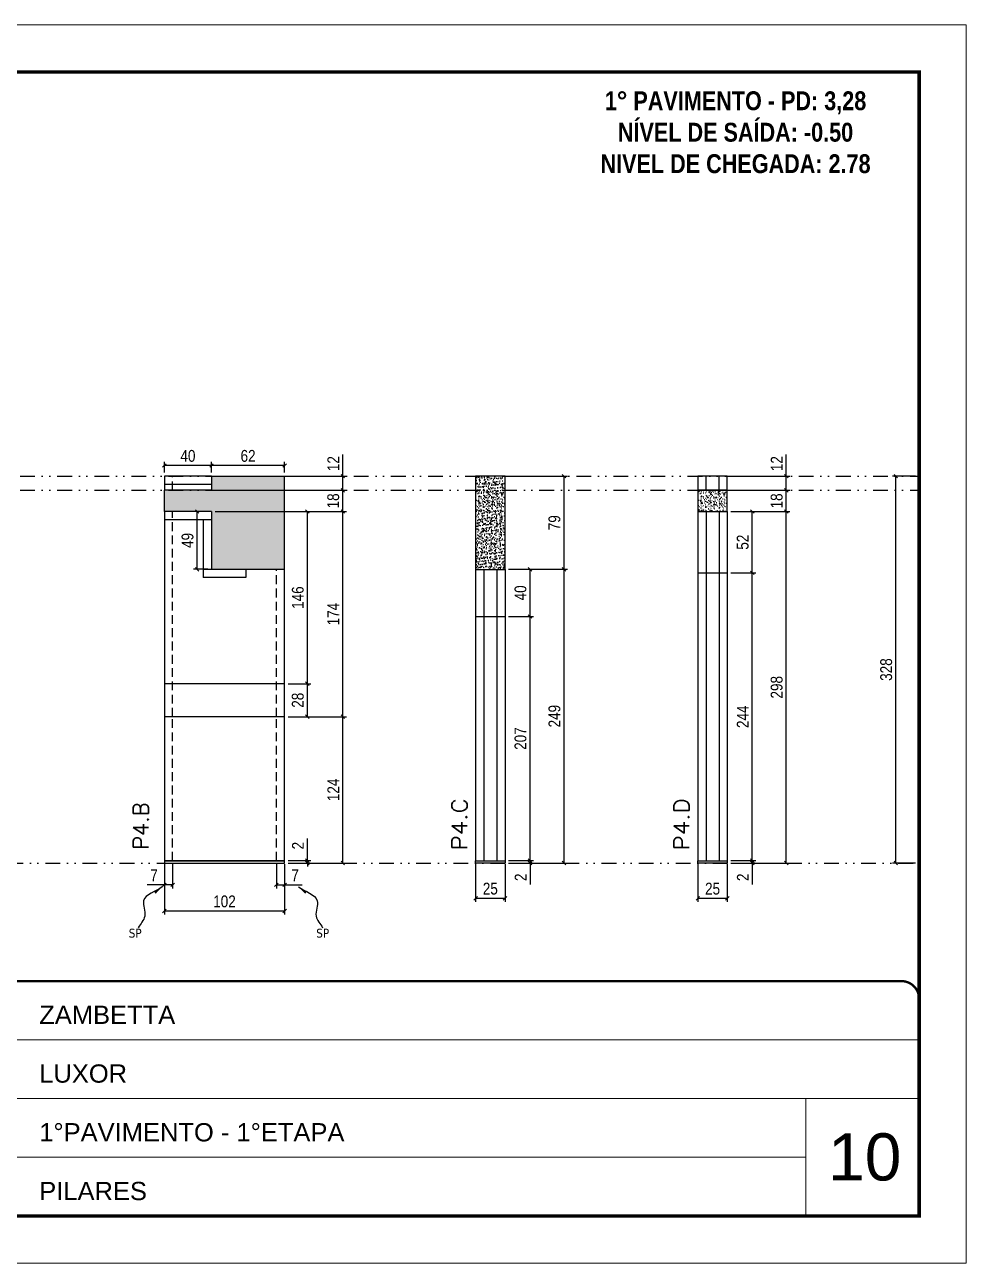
# Model space of a CAD drawing. Extents: x 14400 to 24104, y -21631 to 6985.
# Drawn here: x 16698 to 17497, y 3638 to 4688 of the extents above; entities that cross this region are included whole.
import ezdxf

# ---------------------------------------------------------------- set-up
doc = ezdxf.new("R2010")
doc.units = 0
for name, pattern in [('CONTINUO', [0]), ('DASHED', [0.75, 0.5, -0.25]), ('DIVIDE2', [0.625, 0.25, -0.125, 0, -0.125, 0, -0.125]), ('HIDDEN', [0.375, 0.25, -0.125])]:
    doc.linetypes.add(name, pattern=pattern)
for name, color, linetype, lineweight in [('CARIMBO', 255, 'Continuous', 9), ('Folhas', 255, 'Continuous', 9), ('SARRAFO DE PRESSAO', 251, 'DASHED', 9), ('Texto Seção', 7, 'Continuous', 15)]:
    doc.layers.add(name, color=color, linetype=linetype, lineweight=lineweight)
for name, color, linetype in [('COTA', 241, 'Continuous'), ('NOMENCLATURA', 7, 'Continuous'), ('Nível', 160, 'Continuous'), ('Painéis', 200, 'Continuous'), ('SARR_2.2x7', 40, 'Continuous'), ('texto', 7, 'Continuous')]:
    doc.layers.add(name, color=color, linetype=linetype)
doc.styles.add('ARIAL', font='arial.ttf')
doc.styles.add('COTA TECNICA', font='techl___.ttf', dxfattribs={"height": 10})
doc.styles.add('COTA TECNICA-50', font='techl___.ttf', dxfattribs={"height": 10})
doc.styles.add('REGUA-120', font='ROMANS.shx', dxfattribs={"height": 15})
doc.styles.add('ROMANC', font='techb___.ttf', dxfattribs={"height": 2.5})
doc.styles.get("Standard").update_dxf_attribs({"font": 'arial.ttf'})
doc.dimstyles.new('COTA PAINEL-50', dxfattribs={"dimtxt": 10, "dimasz": 3, "dimexe": 3, "dimexo": 3, "dimgap": 3, "dimtad": 1, "dimdec": 1, "dimzin": 12, "dimdsep": 46, "dimtxsty": 'COTA TECNICA-50', "dimblk1": 'OBLIQUE', "dimblk2": 'OBLIQUE', "dimsah": 1, "dimcen": 0.9, "dimclrd": 4, "dimclre": 4, "dimclrt": 240, "dimadec": 1, "dimazin": 3, "dimtfac": 1, "dimtdec": 1, "dimtmove": 0, "dimatfit": 3, "dimfxl": 1, "dimtolj": 1, "dimtzin": 12, "dimarcsym": 0})
doc.dimstyles.new('PAINEL', dxfattribs={"dimtxt": 10, "dimasz": 3, "dimexe": 3, "dimexo": 3, "dimgap": 3, "dimtad": 1, "dimdec": 1, "dimzin": 12, "dimdsep": 46, "dimtxsty": 'COTA TECNICA', "dimblk1": 'OBLIQUE', "dimblk2": 'OBLIQUE', "dimsah": 1, "dimcen": 0.9, "dimclrd": 4, "dimclre": 4, "dimclrt": 240, "dimadec": 1, "dimazin": 3, "dimtfac": 1, "dimtdec": 1, "dimtmove": 0, "dimatfit": 3, "dimfxl": 1, "dimtolj": 1, "dimtzin": 12, "dimarcsym": 0})
doc.dimstyles.get("Standard").update_dxf_attribs({"dimtxt": 0.18, "dimasz": 0.18, "dimexe": 0.18, "dimexo": 0.0625, "dimgap": 0.09, "dimtad": 0, "dimtih": 1, "dimtoh": 1, "dimdec": 4, "dimzin": 0, "dimdsep": 46, "dimtxsty": 'Standard', "dimcen": 0.09, "dimadec": 0, "dimazin": 0, "dimtfac": 1, "dimtdec": 4, "dimtofl": 0, "dimtmove": 0, "dimatfit": 3, "dimfxl": 1, "dimtolj": 1, "dimtzin": 0, "dimarcsym": 0})

# ---------------------------------------------------------------- blocks, each defined once
blk = doc.blocks.new('9999999999')
at = {"color": 30, "linetype": 'CONTINUO'}
for p, q in [((98564.6, 34379.6), (99584, 34379.6)), ((98564.6, 34329.8), (99488, 34329.8)), ((99584, 34329.8), (99488, 34329.8)), ((99488, 34329.8), (99488, 34230.2)), ((98564.6, 34280), (99488, 34280))]:
    blk.add_line(p, q, dxfattribs=at)
at = {"color": 30, "linetype": 'CONTINUO', "const_width": 2}
blk.add_lwpolyline([(99584, 34230.2), (99584, 34414.4, 0.414214), (99569, 34429.4), (98229, 34429.4, 0.414214), (98214, 34414.4), (98214, 34245.2, 0.414214), (98229, 34230.2), (99584, 34230.2)], format="xyb", dxfattribs=at)
at = {"layer": 'Folhas'}
blk.add_lwpolyline([(98139, 34190.2), (99624, 34190.2), (99624, 35240.2), (98139, 35240.2)], close=True, dxfattribs=at)
at = {"layer": 'Folhas', "color": 30, "const_width": 3}
blk.add_lwpolyline([(98214, 34230.2), (99584, 34230.2), (99584, 35200.2), (98214, 35200.2)], close=True, dxfattribs=at)
at = {"color": 7, "linetype": 'Continuous', "ltscale": 5, "style": 'ARIAL'}
for s, height, p in [('ZAMBETTA', 15.48, (98837.7, 34393.1)), ('LUXOR', 15.48, (98837.7, 34343.3)), ('1°PAVIMENTO - 1°ETAPA', 15.483, (98837.7, 34293.5)), ('PILARES', 15.48, (98837.7, 34243.7))]:
    blk.add_text(s, height=height, dxfattribs=at).set_placement(p)
blk = doc.blocks.new('_Oblique')
at = {"color": 0, "linetype": 'ByBlock', "lineweight": -2}
blk.add_line((-0.5, -0.5), (0.5, 0.5), dxfattribs=at)
blk = doc.blocks.new('*D779')
at = {"layer": 'COTA', "color": 4, "lineweight": -2, "transparency": 16777216}
for p, q in [((16816.8, 3975.9), (16816.8, 3933.2)), ((16918.8, 3975.9), (16918.8, 3933.2)), ((16918.8, 3936.2), (16816.8, 3936.2))]:
    blk.add_line(p, q, dxfattribs=at)
at = {"layer": 'Defpoints', "color": 0, "transparency": 16777216}
for p in [(16816.8, 3978.9), (16918.8, 3978.9), (16816.8, 3936.2)]:
    blk.add_point(p, dxfattribs=at)
at = {"layer": 'COTA', "color": 4, "lineweight": -2, "transparency": 16777216, "xscale": 3, "yscale": 3, "zscale": 3, "rotation": 180}
blk.add_blockref('_Oblique', (16816.8, 3936.2), dxfattribs=at)
at = {"layer": 'COTA', "color": 4, "lineweight": -2, "transparency": 16777216, "xscale": 3, "yscale": 3, "zscale": 3}
blk.add_blockref('_Oblique', (16918.8, 3936.2), dxfattribs=at)
at = {"layer": 'COTA', "color": 240, "transparency": 16777216, "insert": (16867.8, 3944.3), "char_height": 10, "attachment_point": 5, "style": 'COTA TECNICA'}
blk.add_mtext('\\A1;102', dxfattribs=at)
blk = doc.blocks.new('*D780')
at = {"layer": 'COTA', "color": 4, "lineweight": -2, "transparency": 16777216}
for p, q in [((16911.8, 3975.9), (16911.8, 3955.4)), ((16918.8, 3973.9), (16918.8, 3955.4)), ((16911.8, 3958.4), (16918.8, 3958.4)), ((16918.8, 3958.4), (16933.6, 3958.4))]:
    blk.add_line(p, q, dxfattribs=at)
at = {"layer": 'Defpoints', "color": 0, "transparency": 16777216}
for p in [(16911.8, 3978.9), (16918.8, 3976.9), (16918.8, 3958.4)]:
    blk.add_point(p, dxfattribs=at)
at = {"layer": 'COTA', "color": 4, "lineweight": -2, "transparency": 16777216, "xscale": 3, "yscale": 3, "zscale": 3, "rotation": 180}
blk.add_blockref('_Oblique', (16911.8, 3958.4), dxfattribs=at)
at = {"layer": 'COTA', "color": 4, "lineweight": -2, "transparency": 16777216, "xscale": 3, "yscale": 3, "zscale": 3}
blk.add_blockref('_Oblique', (16918.8, 3958.4), dxfattribs=at)
at = {"layer": 'COTA', "color": 240, "transparency": 16777216, "insert": (16927.7, 3966.4), "char_height": 10, "attachment_point": 5, "style": 'COTA TECNICA-50'}
blk.add_mtext('\\A1;7', dxfattribs=at)
blk = doc.blocks.new('*D781')
at = {"layer": 'COTA', "color": 4, "lineweight": -2, "transparency": 16777216}
for p, q in [((16816.8, 3973.9), (16816.8, 3955.4)), ((16823.8, 3975.9), (16823.8, 3955.4)), ((16816.8, 3958.4), (16802.1, 3958.4)), ((16823.8, 3958.4), (16816.8, 3958.4))]:
    blk.add_line(p, q, dxfattribs=at)
at = {"layer": 'Defpoints', "color": 0, "transparency": 16777216}
for p in [(16816.8, 3976.9), (16823.8, 3978.9), (16816.8, 3958.4)]:
    blk.add_point(p, dxfattribs=at)
at = {"layer": 'COTA', "color": 4, "lineweight": -2, "transparency": 16777216, "xscale": 3, "yscale": 3, "zscale": 3, "rotation": 180}
blk.add_blockref('_Oblique', (16816.8, 3958.4), dxfattribs=at)
at = {"layer": 'COTA', "color": 4, "lineweight": -2, "transparency": 16777216, "xscale": 3, "yscale": 3, "zscale": 3}
blk.add_blockref('_Oblique', (16823.8, 3958.4), dxfattribs=at)
at = {"layer": 'COTA', "color": 240, "transparency": 16777216, "insert": (16808, 3966.4), "char_height": 10, "attachment_point": 5, "style": 'COTA TECNICA-50'}
blk.add_mtext('\\A1;7', dxfattribs=at)
blk = doc.blocks.new('*D787')
at = {"layer": 'COTA', "color": 4, "linetype": 'ByBlock', "lineweight": -2, "transparency": 16777216}
for p, q in [((16921.8, 4100.9), (16971.2, 4100.9)), ((16968.2, 3976.9), (16968.2, 4100.9)), ((16921.8, 3976.9), (16971.2, 3976.9))]:
    blk.add_line(p, q, dxfattribs=at)
at = {"layer": 'Defpoints', "color": 0, "linetype": 'ByBlock', "transparency": 16777216}
for p in [(16918.8, 4100.9), (16968.2, 4100.9), (16918.8, 3976.9)]:
    blk.add_point(p, dxfattribs=at)
at = {"layer": 'COTA', "color": 4, "linetype": 'ByBlock', "lineweight": -2, "transparency": 16777216, "xscale": 3, "yscale": 3, "zscale": 3}
for p, rotation in [((16968.2, 4100.9), 90), ((16968.2, 3976.9), 270)]:
    blk.add_blockref('_Oblique', p, dxfattribs=dict(at, rotation=rotation))
at = {"layer": 'COTA', "color": 240, "linetype": 'ByBlock', "transparency": 16777216, "insert": (16960.1, 4038.9), "char_height": 10, "attachment_point": 5, "rotation": 90, "style": 'COTA TECNICA'}
blk.add_mtext('\\A1;124', dxfattribs=at)
blk = doc.blocks.new('*D782')
at = {"layer": 'COTA', "color": 4, "lineweight": -2, "transparency": 16777216}
for p, q in [((16938.1, 3978.9), (16938.1, 3997.7)), ((16921.8, 3978.9), (16941.1, 3978.9)), ((16921.8, 3976.9), (16941.1, 3976.9)), ((16938.1, 3976.9), (16938.1, 3978.9)), ((16938.1, 3976.9), (16938.1, 3973.9))]:
    blk.add_line(p, q, dxfattribs=at)
at = {"layer": 'Defpoints', "color": 0, "transparency": 16777216}
for p in [(16918.8, 3978.9), (16918.8, 3976.9), (16938.1, 3976.9)]:
    blk.add_point(p, dxfattribs=at)
at = {"layer": 'COTA', "color": 4, "lineweight": -2, "transparency": 16777216, "xscale": 3, "yscale": 3, "zscale": 3}
for p, rotation in [((16938.1, 3978.9), 270), ((16938.1, 3976.9), 90)]:
    blk.add_blockref('_Oblique', p, dxfattribs=dict(at, rotation=rotation))
at = {"layer": 'COTA', "color": 240, "transparency": 16777216, "insert": (16930.1, 3991.6), "char_height": 10, "attachment_point": 5, "rotation": 90, "style": 'COTA TECNICA-50'}
blk.add_mtext('\\A1;2', dxfattribs=at)
blk = doc.blocks.new('*D788')
at = {"layer": 'COTA', "color": 4, "linetype": 'ByBlock', "lineweight": -2, "transparency": 16777216}
for p, q in [((16921.8, 4100.9), (16971.2, 4100.9)), ((16968.2, 3976.9), (16968.2, 4100.9)), ((16921.8, 3976.9), (16971.2, 3976.9))]:
    blk.add_line(p, q, dxfattribs=at)
at = {"layer": 'Defpoints', "color": 0, "linetype": 'ByBlock', "transparency": 16777216}
for p in [(16918.8, 4100.9), (16968.2, 4100.9), (16918.8, 3976.9)]:
    blk.add_point(p, dxfattribs=at)
at = {"layer": 'COTA', "color": 4, "linetype": 'ByBlock', "lineweight": -2, "transparency": 16777216, "xscale": 3, "yscale": 3, "zscale": 3}
for p, rotation in [((16968.2, 4100.9), 90), ((16968.2, 3976.9), 270)]:
    blk.add_blockref('_Oblique', p, dxfattribs=dict(at, rotation=rotation))
at = {"layer": 'COTA', "color": 240, "linetype": 'ByBlock', "transparency": 16777216, "insert": (16960.1, 4038.9), "char_height": 10, "attachment_point": 5, "rotation": 90, "style": 'COTA TECNICA'}
blk.add_mtext('\\A1;124', dxfattribs=at)
blk = doc.blocks.new('*D789')
at = {"layer": 'COTA', "color": 4, "lineweight": -2, "transparency": 16777216}
for p, q in [((16859.8, 4274.9), (16971.2, 4274.9)), ((16968.2, 4100.9), (16968.2, 4274.9)), ((16921.8, 4100.9), (16971.2, 4100.9))]:
    blk.add_line(p, q, dxfattribs=at)
at = {"layer": 'Defpoints', "color": 0, "transparency": 16777216}
for p in [(16856.8, 4274.9), (16968.2, 4274.9), (16918.8, 4100.9)]:
    blk.add_point(p, dxfattribs=at)
at = {"layer": 'COTA', "color": 4, "lineweight": -2, "transparency": 16777216, "xscale": 3, "yscale": 3, "zscale": 3}
for p, rotation in [((16968.2, 4274.9), 90), ((16968.2, 4100.9), 270)]:
    blk.add_blockref('_Oblique', p, dxfattribs=dict(at, rotation=rotation))
at = {"layer": 'COTA', "color": 240, "transparency": 16777216, "insert": (16960.1, 4187.9), "char_height": 10, "attachment_point": 5, "rotation": 90, "style": 'COTA TECNICA'}
blk.add_mtext('\\A1;174', dxfattribs=at)
blk = doc.blocks.new('*D797')
at = {"layer": 'COTA', "color": 4, "lineweight": -2, "transparency": 16777216}
for p, q in [((16816.8, 4307.9), (16816.8, 4316.9)), ((16856.8, 4307.9), (16856.8, 4316.9)), ((16856.8, 4313.9), (16816.8, 4313.9))]:
    blk.add_line(p, q, dxfattribs=at)
at = {"layer": 'Defpoints', "color": 0, "transparency": 16777216}
for p in [(16816.8, 4313.9), (16816.8, 4304.9), (16856.8, 4304.9)]:
    blk.add_point(p, dxfattribs=at)
at = {"layer": 'COTA', "color": 4, "lineweight": -2, "transparency": 16777216, "xscale": 3, "yscale": 3, "zscale": 3, "rotation": 180}
blk.add_blockref('_Oblique', (16816.8, 4313.9), dxfattribs=at)
at = {"layer": 'COTA', "color": 4, "lineweight": -2, "transparency": 16777216, "xscale": 3, "yscale": 3, "zscale": 3}
blk.add_blockref('_Oblique', (16856.8, 4313.9), dxfattribs=at)
at = {"layer": 'COTA', "color": 240, "transparency": 16777216, "insert": (16836.8, 4322), "char_height": 10, "attachment_point": 5, "style": 'COTA TECNICA'}
blk.add_mtext('\\A1;40', dxfattribs=at)
blk = doc.blocks.new('*D798')
at = {"layer": 'COTA', "color": 4, "lineweight": -2, "transparency": 16777216}
for p, q in [((16856.8, 4307.9), (16856.8, 4316.9)), ((16918.8, 4307.9), (16918.8, 4316.9)), ((16918.8, 4313.9), (16856.8, 4313.9))]:
    blk.add_line(p, q, dxfattribs=at)
at = {"layer": 'Defpoints', "color": 0, "transparency": 16777216}
for p in [(16856.8, 4313.9), (16856.8, 4304.9), (16918.8, 4304.9)]:
    blk.add_point(p, dxfattribs=at)
at = {"layer": 'COTA', "color": 4, "lineweight": -2, "transparency": 16777216, "xscale": 3, "yscale": 3, "zscale": 3, "rotation": 180}
blk.add_blockref('_Oblique', (16856.8, 4313.9), dxfattribs=at)
at = {"layer": 'COTA', "color": 4, "lineweight": -2, "transparency": 16777216, "xscale": 3, "yscale": 3, "zscale": 3}
blk.add_blockref('_Oblique', (16918.8, 4313.9), dxfattribs=at)
at = {"layer": 'COTA', "color": 240, "transparency": 16777216, "insert": (16887.8, 4322), "char_height": 10, "attachment_point": 5, "style": 'COTA TECNICA'}
blk.add_mtext('\\A1;62', dxfattribs=at)
blk = doc.blocks.new('*D799')
at = {"layer": 'COTA', "color": 4, "lineweight": -2, "transparency": 16777216}
for p, q in [((16921.8, 4128.9), (16941.1, 4128.9)), ((16938.1, 4100.9), (16938.1, 4128.9)), ((16921.8, 4100.9), (16941.1, 4100.9))]:
    blk.add_line(p, q, dxfattribs=at)
at = {"layer": 'Defpoints', "color": 0, "transparency": 16777216}
for p in [(16918.8, 4128.9), (16938.1, 4128.9), (16918.8, 4100.9)]:
    blk.add_point(p, dxfattribs=at)
at = {"layer": 'COTA', "color": 4, "lineweight": -2, "transparency": 16777216, "xscale": 3, "yscale": 3, "zscale": 3}
for p, rotation in [((16938.1, 4128.9), 90), ((16938.1, 4100.9), 270)]:
    blk.add_blockref('_Oblique', p, dxfattribs=dict(at, rotation=rotation))
at = {"layer": 'COTA', "color": 240, "transparency": 16777216, "insert": (16930, 4114.9), "char_height": 10, "attachment_point": 5, "rotation": 90, "style": 'COTA TECNICA'}
blk.add_mtext('\\A1;28', dxfattribs=at)
blk = doc.blocks.new('*D800')
at = {"layer": 'COTA', "color": 4, "lineweight": -2, "transparency": 16777216}
for p, q in [((16859.8, 4274.9), (16941.1, 4274.9)), ((16938.1, 4128.9), (16938.1, 4274.9)), ((16921.8, 4128.9), (16941.1, 4128.9))]:
    blk.add_line(p, q, dxfattribs=at)
at = {"layer": 'Defpoints', "color": 0, "transparency": 16777216}
for p in [(16856.8, 4274.9), (16938.1, 4274.9), (16918.8, 4128.9)]:
    blk.add_point(p, dxfattribs=at)
at = {"layer": 'COTA', "color": 4, "lineweight": -2, "transparency": 16777216, "xscale": 3, "yscale": 3, "zscale": 3}
for p, rotation in [((16938.1, 4274.9), 90), ((16938.1, 4128.9), 270)]:
    blk.add_blockref('_Oblique', p, dxfattribs=dict(at, rotation=rotation))
at = {"layer": 'COTA', "color": 240, "transparency": 16777216, "insert": (16930, 4201.9), "char_height": 10, "attachment_point": 5, "rotation": 90, "style": 'COTA TECNICA'}
blk.add_mtext('\\A1;146', dxfattribs=at)
blk = doc.blocks.new('*D801')
at = {"layer": 'COTA', "color": 4, "lineweight": -2, "transparency": 16777216}
for p, q in [((17080.8, 3975.9), (17080.8, 3944)), ((17105.8, 3975.9), (17105.8, 3944)), ((17080.8, 3947), (17105.8, 3947))]:
    blk.add_line(p, q, dxfattribs=at)
at = {"layer": 'Defpoints', "color": 0, "transparency": 16777216}
for p in [(17080.8, 3978.9), (17105.8, 3978.9), (17105.8, 3947)]:
    blk.add_point(p, dxfattribs=at)
at = {"layer": 'COTA', "color": 4, "lineweight": -2, "transparency": 16777216, "xscale": 3, "yscale": 3, "zscale": 3, "rotation": 180}
blk.add_blockref('_Oblique', (17080.8, 3947), dxfattribs=at)
at = {"layer": 'COTA', "color": 4, "lineweight": -2, "transparency": 16777216, "xscale": 3, "yscale": 3, "zscale": 3}
blk.add_blockref('_Oblique', (17105.8, 3947), dxfattribs=at)
at = {"layer": 'COTA', "color": 240, "transparency": 16777216, "insert": (17093.3, 3955.1), "char_height": 10, "attachment_point": 5, "style": 'COTA TECNICA'}
blk.add_mtext('\\A1;25', dxfattribs=at)
blk = doc.blocks.new('*D802')
at = {"layer": 'COTA', "color": 4, "lineweight": -2, "transparency": 16777216}
for p, q in [((17127, 3978.9), (17127, 3981.9)), ((17108.8, 3978.9), (17130, 3978.9)), ((17108.8, 3976.9), (17130, 3976.9)), ((17127, 3978.9), (17127, 3976.9)), ((17127, 3976.9), (17127, 3958.7))]:
    blk.add_line(p, q, dxfattribs=at)
at = {"layer": 'Defpoints', "color": 0, "transparency": 16777216}
for p in [(17105.8, 3978.9), (17105.8, 3976.9), (17127, 3978.9)]:
    blk.add_point(p, dxfattribs=at)
at = {"layer": 'COTA', "color": 4, "lineweight": -2, "transparency": 16777216, "xscale": 3, "yscale": 3, "zscale": 3}
for p, rotation in [((17127, 3978.9), 270), ((17127, 3976.9), 90)]:
    blk.add_blockref('_Oblique', p, dxfattribs=dict(at, rotation=rotation))
at = {"layer": 'COTA', "color": 240, "transparency": 16777216, "insert": (17119, 3964.8), "char_height": 10, "attachment_point": 5, "rotation": 90, "style": 'COTA TECNICA-50'}
blk.add_mtext('\\A1;2', dxfattribs=at)
blk = doc.blocks.new('*D803')
at = {"layer": 'COTA', "color": 4, "lineweight": -2, "transparency": 16777216}
for p, q in [((17108.8, 4225.9), (17158.8, 4225.9)), ((17155.8, 3976.9), (17155.8, 4225.9)), ((17108.8, 3976.9), (17158.8, 3976.9))]:
    blk.add_line(p, q, dxfattribs=at)
at = {"layer": 'Defpoints', "color": 0, "transparency": 16777216}
for p in [(17105.8, 4225.9), (17155.8, 4225.9), (17105.8, 3976.9)]:
    blk.add_point(p, dxfattribs=at)
at = {"layer": 'COTA', "color": 4, "lineweight": -2, "transparency": 16777216, "xscale": 3, "yscale": 3, "zscale": 3}
for p, rotation in [((17155.8, 4225.9), 90), ((17155.8, 3976.9), 270)]:
    blk.add_blockref('_Oblique', p, dxfattribs=dict(at, rotation=rotation))
at = {"layer": 'COTA', "color": 240, "transparency": 16777216, "insert": (17147.7, 4101.4), "char_height": 10, "attachment_point": 5, "rotation": 90, "style": 'COTA TECNICA-50'}
blk.add_mtext('\\A1;249', dxfattribs=at)
blk = doc.blocks.new('*D807')
at = {"layer": 'COTA', "color": 4, "lineweight": -2, "transparency": 16777216}
for p, q in [((17108.8, 4304.9), (17158.8, 4304.9)), ((17155.8, 4225.9), (17155.8, 4304.9)), ((17108.8, 4225.9), (17158.8, 4225.9))]:
    blk.add_line(p, q, dxfattribs=at)
at = {"layer": 'Defpoints', "color": 0, "transparency": 16777216}
for p in [(17105.8, 4304.9), (17155.8, 4304.9), (17105.8, 4225.9)]:
    blk.add_point(p, dxfattribs=at)
at = {"layer": 'COTA', "color": 4, "lineweight": -2, "transparency": 16777216, "xscale": 3, "yscale": 3, "zscale": 3}
for p, rotation in [((17155.8, 4304.9), 90), ((17155.8, 4225.9), 270)]:
    blk.add_blockref('_Oblique', p, dxfattribs=dict(at, rotation=rotation))
at = {"layer": 'COTA', "color": 240, "transparency": 16777216, "insert": (17147.7, 4265.4), "char_height": 10, "attachment_point": 5, "rotation": 90, "style": 'COTA TECNICA'}
blk.add_mtext('\\A1;79', dxfattribs=at)
blk = doc.blocks.new('*D808')
at = {"layer": 'COTA', "color": 4, "lineweight": -2, "transparency": 16777216}
for p, q in [((17108.8, 4185.9), (17130, 4185.9)), ((17127, 3978.9), (17127, 4185.9)), ((17108.8, 3978.9), (17130, 3978.9))]:
    blk.add_line(p, q, dxfattribs=at)
at = {"layer": 'Defpoints', "color": 0, "transparency": 16777216}
for p in [(17105.8, 4185.9), (17127, 4185.9), (17105.8, 3978.9)]:
    blk.add_point(p, dxfattribs=at)
at = {"layer": 'COTA', "color": 4, "lineweight": -2, "transparency": 16777216, "xscale": 3, "yscale": 3, "zscale": 3}
for p, rotation in [((17127, 4185.9), 90), ((17127, 3978.9), 270)]:
    blk.add_blockref('_Oblique', p, dxfattribs=dict(at, rotation=rotation))
at = {"layer": 'COTA', "color": 240, "transparency": 16777216, "insert": (17118.9, 4082.4), "char_height": 10, "attachment_point": 5, "rotation": 90, "style": 'COTA TECNICA'}
blk.add_mtext('\\A1;207', dxfattribs=at)
blk = doc.blocks.new('*D804')
at = {"layer": 'COTA', "color": 4, "lineweight": -2, "transparency": 16777216}
for p, q in [((17269.3, 3975.9), (17269.3, 3944)), ((17294.3, 3975.9), (17294.3, 3944)), ((17269.3, 3947), (17294.3, 3947))]:
    blk.add_line(p, q, dxfattribs=at)
at = {"layer": 'Defpoints', "color": 0, "transparency": 16777216}
for p in [(17269.3, 3978.9), (17294.3, 3978.9), (17294.3, 3947)]:
    blk.add_point(p, dxfattribs=at)
at = {"layer": 'COTA', "color": 4, "lineweight": -2, "transparency": 16777216, "xscale": 3, "yscale": 3, "zscale": 3, "rotation": 180}
blk.add_blockref('_Oblique', (17269.3, 3947), dxfattribs=at)
at = {"layer": 'COTA', "color": 4, "lineweight": -2, "transparency": 16777216, "xscale": 3, "yscale": 3, "zscale": 3}
blk.add_blockref('_Oblique', (17294.3, 3947), dxfattribs=at)
at = {"layer": 'COTA', "color": 240, "transparency": 16777216, "insert": (17281.8, 3955.1), "char_height": 10, "attachment_point": 5, "style": 'COTA TECNICA'}
blk.add_mtext('\\A1;25', dxfattribs=at)
blk = doc.blocks.new('*D805')
at = {"layer": 'COTA', "color": 4, "lineweight": -2, "transparency": 16777216}
for p, q in [((17315.5, 3978.9), (17315.5, 3981.9)), ((17297.3, 3978.9), (17318.5, 3978.9)), ((17297.3, 3976.9), (17318.5, 3976.9)), ((17315.5, 3978.9), (17315.5, 3976.9)), ((17315.5, 3976.9), (17315.5, 3958.7))]:
    blk.add_line(p, q, dxfattribs=at)
at = {"layer": 'Defpoints', "color": 0, "transparency": 16777216}
for p in [(17294.3, 3978.9), (17294.3, 3976.9), (17315.5, 3978.9)]:
    blk.add_point(p, dxfattribs=at)
at = {"layer": 'COTA', "color": 4, "lineweight": -2, "transparency": 16777216, "xscale": 3, "yscale": 3, "zscale": 3}
for p, rotation in [((17315.5, 3978.9), 270), ((17315.5, 3976.9), 90)]:
    blk.add_blockref('_Oblique', p, dxfattribs=dict(at, rotation=rotation))
at = {"layer": 'COTA', "color": 240, "transparency": 16777216, "insert": (17307.5, 3964.8), "char_height": 10, "attachment_point": 5, "rotation": 90, "style": 'COTA TECNICA-50'}
blk.add_mtext('\\A1;2', dxfattribs=at)
blk = doc.blocks.new('*D806')
at = {"layer": 'COTA', "color": 4, "lineweight": -2, "transparency": 16777216}
for p, q in [((17297.3, 4274.9), (17347.3, 4274.9)), ((17344.3, 3976.9), (17344.3, 4274.9)), ((17297.3, 3976.9), (17347.3, 3976.9))]:
    blk.add_line(p, q, dxfattribs=at)
at = {"layer": 'Defpoints', "color": 0, "transparency": 16777216}
for p in [(17294.3, 4274.9), (17344.3, 4274.9), (17294.3, 3976.9)]:
    blk.add_point(p, dxfattribs=at)
at = {"layer": 'COTA', "color": 4, "lineweight": -2, "transparency": 16777216, "xscale": 3, "yscale": 3, "zscale": 3}
for p, rotation in [((17344.3, 4274.9), 90), ((17344.3, 3976.9), 270)]:
    blk.add_blockref('_Oblique', p, dxfattribs=dict(at, rotation=rotation))
at = {"layer": 'COTA', "color": 240, "transparency": 16777216, "insert": (17336.2, 4125.9), "char_height": 10, "attachment_point": 5, "rotation": 90, "style": 'COTA TECNICA-50'}
blk.add_mtext('\\A1;298', dxfattribs=at)
blk = doc.blocks.new('*D809')
at = {"layer": 'COTA', "color": 4, "lineweight": -2, "transparency": 16777216}
for p, q in [((17297.3, 4292.9), (17347.3, 4292.9)), ((17344.3, 4274.9), (17344.3, 4292.9)), ((17297.3, 4274.9), (17347.3, 4274.9))]:
    blk.add_line(p, q, dxfattribs=at)
at = {"layer": 'Defpoints', "color": 0, "transparency": 16777216}
for p in [(17294.3, 4292.9), (17344.3, 4292.9), (17294.3, 4274.9)]:
    blk.add_point(p, dxfattribs=at)
at = {"layer": 'COTA', "color": 4, "lineweight": -2, "transparency": 16777216, "xscale": 3, "yscale": 3, "zscale": 3}
for p, rotation in [((17344.3, 4292.9), 90), ((17344.3, 4274.9), 270)]:
    blk.add_blockref('_Oblique', p, dxfattribs=dict(at, rotation=rotation))
at = {"layer": 'COTA', "color": 240, "transparency": 16777216, "insert": (17336.2, 4283.9), "char_height": 10, "attachment_point": 5, "rotation": 90, "style": 'COTA TECNICA'}
blk.add_mtext('\\A1;18', dxfattribs=at)
blk = doc.blocks.new('*D810')
at = {"layer": 'COTA', "color": 4, "lineweight": -2, "transparency": 16777216}
for p, q in [((17297.3, 4222.9), (17318.5, 4222.9)), ((17315.5, 3978.9), (17315.5, 4222.9)), ((17297.3, 3978.9), (17318.5, 3978.9))]:
    blk.add_line(p, q, dxfattribs=at)
at = {"layer": 'Defpoints', "color": 0, "transparency": 16777216}
for p in [(17294.3, 4222.9), (17315.5, 4222.9), (17294.3, 3978.9)]:
    blk.add_point(p, dxfattribs=at)
at = {"layer": 'COTA', "color": 4, "lineweight": -2, "transparency": 16777216, "xscale": 3, "yscale": 3, "zscale": 3}
for p, rotation in [((17315.5, 4222.9), 90), ((17315.5, 3978.9), 270)]:
    blk.add_blockref('_Oblique', p, dxfattribs=dict(at, rotation=rotation))
at = {"layer": 'COTA', "color": 240, "transparency": 16777216, "insert": (17307.4, 4100.9), "char_height": 10, "attachment_point": 5, "rotation": 90, "style": 'COTA TECNICA'}
blk.add_mtext('\\A1;244', dxfattribs=at)
blk = doc.blocks.new('*D811')
at = {"layer": 'COTA', "color": 4, "lineweight": -2, "transparency": 16777216}
for p, q in [((17344.3, 4304.9), (17344.3, 4323.2)), ((17297.3, 4304.9), (17347.3, 4304.9)), ((17344.3, 4292.9), (17344.3, 4304.9)), ((17297.3, 4292.9), (17347.3, 4292.9))]:
    blk.add_line(p, q, dxfattribs=at)
at = {"layer": 'Defpoints', "color": 0, "transparency": 16777216}
for p in [(17294.3, 4304.9), (17344.3, 4304.9), (17294.3, 4292.9)]:
    blk.add_point(p, dxfattribs=at)
at = {"layer": 'COTA', "color": 4, "lineweight": -2, "transparency": 16777216, "xscale": 3, "yscale": 3, "zscale": 3}
for p, rotation in [((17344.3, 4304.9), 90), ((17344.3, 4292.9), 270)]:
    blk.add_blockref('_Oblique', p, dxfattribs=dict(at, rotation=rotation))
at = {"layer": 'COTA', "color": 240, "transparency": 16777216, "insert": (17336.2, 4315.5), "char_height": 10, "attachment_point": 5, "rotation": 90, "style": 'COTA TECNICA'}
blk.add_mtext('\\A1;12', dxfattribs=at)
blk = doc.blocks.new('*D1856')
at = {"layer": 'COTA', "color": 4, "lineweight": -2, "transparency": 16777216}
for p, q in [((17454, 4304.9), (17434.3, 4304.9)), ((17437.3, 3976.9), (17437.3, 4304.9)), ((17454, 3976.9), (17434.3, 3976.9))]:
    blk.add_line(p, q, dxfattribs=at)
at = {"layer": 'Defpoints', "color": 0, "transparency": 16777216}
for p in [(17437.3, 4304.9), (17457, 4304.9), (17457, 3976.9)]:
    blk.add_point(p, dxfattribs=at)
at = {"layer": 'COTA', "color": 4, "lineweight": -2, "transparency": 16777216, "xscale": 3, "yscale": 3, "zscale": 3}
for p, rotation in [((17437.3, 4304.9), 90), ((17437.3, 3976.9), 270)]:
    blk.add_blockref('_Oblique', p, dxfattribs=dict(at, rotation=rotation))
at = {"layer": 'COTA', "color": 240, "transparency": 16777216, "insert": (17429.1, 4140.9), "char_height": 10, "attachment_point": 5, "rotation": 90, "style": 'COTA TECNICA'}
blk.add_mtext('\\A1;328', dxfattribs=at)
blk = doc.blocks.new('*D1937')
at = {"layer": 'COTA', "color": 4, "lineweight": -2, "transparency": 16777216}
for p, q in [((17297.3, 4274.9), (17318.5, 4274.9)), ((17315.5, 4222.9), (17315.5, 4274.9)), ((17297.3, 4222.9), (17318.5, 4222.9))]:
    blk.add_line(p, q, dxfattribs=at)
at = {"layer": 'Defpoints', "color": 0, "transparency": 16777216}
for p in [(17294.3, 4274.9), (17315.5, 4274.9), (17294.3, 4222.9)]:
    blk.add_point(p, dxfattribs=at)
at = {"layer": 'COTA', "color": 4, "lineweight": -2, "transparency": 16777216, "xscale": 3, "yscale": 3, "zscale": 3}
for p, rotation in [((17315.5, 4274.9), 90), ((17315.5, 4222.9), 270)]:
    blk.add_blockref('_Oblique', p, dxfattribs=dict(at, rotation=rotation))
at = {"layer": 'COTA', "color": 240, "transparency": 16777216, "insert": (17307.4, 4248.9), "char_height": 10, "attachment_point": 5, "rotation": 90, "style": 'COTA TECNICA'}
blk.add_mtext('\\A1;52', dxfattribs=at)
blk = doc.blocks.new('*D1938')
at = {"layer": 'COTA', "color": 4, "lineweight": -2, "transparency": 16777216}
for p, q in [((17108.8, 4225.9), (17130, 4225.9)), ((17127, 4185.9), (17127, 4225.9)), ((17108.8, 4185.9), (17130, 4185.9))]:
    blk.add_line(p, q, dxfattribs=at)
at = {"layer": 'Defpoints', "color": 0, "transparency": 16777216}
for p in [(17105.8, 4225.9), (17127, 4225.9), (17105.8, 4185.9)]:
    blk.add_point(p, dxfattribs=at)
at = {"layer": 'COTA', "color": 4, "lineweight": -2, "transparency": 16777216, "xscale": 3, "yscale": 3, "zscale": 3}
for p, rotation in [((17127, 4225.9), 90), ((17127, 4185.9), 270)]:
    blk.add_blockref('_Oblique', p, dxfattribs=dict(at, rotation=rotation))
at = {"layer": 'COTA', "color": 240, "transparency": 16777216, "insert": (17118.9, 4205.9), "char_height": 10, "attachment_point": 5, "rotation": 90, "style": 'COTA TECNICA'}
blk.add_mtext('\\A1;40', dxfattribs=at)
blk = doc.blocks.new('*D2573')
at = {"layer": 'COTA', "color": 4, "lineweight": -2, "transparency": 16777216}
for p, q in [((16859.8, 4292.9), (16971.2, 4292.9)), ((16968.2, 4274.9), (16968.2, 4292.9)), ((16859.8, 4274.9), (16971.2, 4274.9))]:
    blk.add_line(p, q, dxfattribs=at)
at = {"layer": 'Defpoints', "color": 0, "transparency": 16777216}
for p in [(16856.8, 4292.9), (16968.2, 4292.9), (16856.8, 4274.9)]:
    blk.add_point(p, dxfattribs=at)
at = {"layer": 'COTA', "color": 4, "lineweight": -2, "transparency": 16777216, "xscale": 3, "yscale": 3, "zscale": 3}
for p, rotation in [((16968.2, 4292.9), 90), ((16968.2, 4274.9), 270)]:
    blk.add_blockref('_Oblique', p, dxfattribs=dict(at, rotation=rotation))
at = {"layer": 'COTA', "color": 240, "transparency": 16777216, "insert": (16960.1, 4283.9), "char_height": 10, "attachment_point": 5, "rotation": 90, "style": 'COTA TECNICA'}
blk.add_mtext('\\A1;18', dxfattribs=at)
blk = doc.blocks.new('*D2574')
at = {"layer": 'COTA', "color": 4, "lineweight": -2, "transparency": 16777216}
for p, q in [((16968.2, 4304.9), (16968.2, 4323.2)), ((16921.8, 4304.9), (16971.2, 4304.9)), ((16968.2, 4292.9), (16968.2, 4304.9)), ((16859.8, 4292.9), (16971.2, 4292.9))]:
    blk.add_line(p, q, dxfattribs=at)
at = {"layer": 'Defpoints', "color": 0, "transparency": 16777216}
for p in [(16918.8, 4304.9), (16968.2, 4304.9), (16856.8, 4292.9)]:
    blk.add_point(p, dxfattribs=at)
at = {"layer": 'COTA', "color": 4, "lineweight": -2, "transparency": 16777216, "xscale": 3, "yscale": 3, "zscale": 3}
for p, rotation in [((16968.2, 4304.9), 90), ((16968.2, 4292.9), 270)]:
    blk.add_blockref('_Oblique', p, dxfattribs=dict(at, rotation=rotation))
at = {"layer": 'COTA', "color": 240, "transparency": 16777216, "insert": (16960.1, 4315.5), "char_height": 10, "attachment_point": 5, "rotation": 90, "style": 'COTA TECNICA'}
blk.add_mtext('\\A1;12', dxfattribs=at)
blk = doc.blocks.new('*D2575')
at = {"layer": 'COTA', "color": 4, "lineweight": -2, "transparency": 16777216}
for p, q in [((16853.8, 4274.9), (16841.6, 4274.9)), ((16844.6, 4225.9), (16844.6, 4274.9)), ((16853.8, 4225.9), (16841.6, 4225.9))]:
    blk.add_line(p, q, dxfattribs=at)
at = {"layer": 'Defpoints', "color": 0, "transparency": 16777216}
for p in [(16844.6, 4274.9), (16856.8, 4274.9), (16856.8, 4225.9)]:
    blk.add_point(p, dxfattribs=at)
at = {"layer": 'COTA', "color": 4, "lineweight": -2, "transparency": 16777216, "xscale": 3, "yscale": 3, "zscale": 3}
for p, rotation in [((16844.6, 4274.9), 90), ((16844.6, 4225.9), 270)]:
    blk.add_blockref('_Oblique', p, dxfattribs=dict(at, rotation=rotation))
at = {"layer": 'COTA', "color": 240, "transparency": 16777216, "insert": (16836.5, 4250.4), "char_height": 10, "attachment_point": 5, "rotation": 90, "style": 'COTA TECNICA'}
blk.add_mtext('\\A1;49', dxfattribs=at)

msp = doc.modelspace()

# ---------------------------------------------------------------- hatches: boundary and pattern name
at = {"layer": 'COTA'}
h = msp.add_hatch(dxfattribs=at)
h.set_pattern_fill('AR-CONC', color=256, scale=0.03)
h.paths.add_polyline_path([(16918.84, 4292.86), (16816.84, 4292.86), (16816.84, 4274.86), (16856.84, 4274.86), (16856.84, 4225.86), (16918.84, 4225.86)])
h.paths.add_polyline_path([(16918.84, 4304.86), (16856.84, 4304.86), (16856.84, 4292.86), (16918.84, 4292.86)])
h = msp.add_hatch(dxfattribs=at)
h.set_pattern_fill('AR-CONC', color=256, scale=0.03)
h.set_pattern_definition([(50, (-1656.2394, 0), (5.4655401, -0.4781726), [0.5715, -6.2865]), (355, (-1656.2394, 0), (-1.0573026, 5.7317054), [0.4572, -5.0292175]), (100.451445, (-1655.784, -0.04), (4.4082374, 5.2535326), [0.4857003, -5.3427073]), (46.1842, (-1656.2394, 1.524), (8.1323712, -1.2612698), [0.85725, -9.42975]), (96.635558, (-1655.562, 1.419), (7.122124, 7.4227837), [0.7285507, -8.0140682]), (351.18415, (-1656.239, 1.524), (7.122124, 7.4227837), [0.685799, -7.543792]), (21, (-1655.4774, 1.143), (4.5484317, -3.0679559), [0.5715, -6.2865]), (326, (-1655.4774, 1.143), (1.8540609, 5.525639), [0.4572, -5.0292]), (71.451445, (-1655.0983, 0.8873), (6.4024926, 2.457683), [0.4857003, -5.3426981]), (37.5, (-1656.2394, 0), (0.0926581, 2.53665117), [0, -4.96824, 0, -5.1054, 0, -5.04825]), (7.5, (-1656.2394, 0), (2.00458988, 3.00541724), [0, -2.91084, 0, -4.85394, 0, -1.92405]), (327.5, (-1657.9386, 0), (4.06771786, -0.17186232), [0, -1.905, 0, -5.9436, 0, -7.8867]), (317.5, (-1658.7006, 0), (4.44387544, 0.7627947), [0, -2.4765, 0, -3.94716, 0, -5.6007])])
h.paths.add_polyline_path([(17105.81, 4304.86), (17080.81, 4304.86), (17080.81, 4225.86), (17105.81, 4225.86)])
h = msp.add_hatch(dxfattribs=at)
h.set_pattern_fill('AR-CONC', color=256, scale=0.03)
h.set_pattern_definition([(50, (-1467.739, 0), (5.4655401, -0.4781726), [0.5715, -6.2865]), (355, (-1467.739, 0), (-1.0573026, 5.7317054), [0.4572, -5.0292175]), (100.451445, (-1467.2835, -0.04), (4.4082374, 5.2535326), [0.4857003, -5.3427073]), (46.1842, (-1467.739, 1.524), (8.1323712, -1.2612698), [0.85725, -9.42975]), (96.635558, (-1467.061, 1.419), (7.122124, 7.4227837), [0.7285507, -8.0140682]), (351.18415, (-1467.739, 1.524), (7.122124, 7.4227837), [0.685799, -7.543792]), (21, (-1466.977, 1.143), (4.5484317, -3.0679559), [0.5715, -6.2865]), (326, (-1466.977, 1.143), (1.8540609, 5.525639), [0.4572, -5.0292]), (71.451445, (-1466.598, 0.8873), (6.4024926, 2.457683), [0.4857003, -5.3426981]), (37.5, (-1467.739, 0), (0.0926581, 2.53665117), [0, -4.96824, 0, -5.1054, 0, -5.04825]), (7.5, (-1467.739, 0), (2.00458988, 3.00541724), [0, -2.91084, 0, -4.85394, 0, -1.92405]), (327.5, (-1469.4383, 0), (4.06771786, -0.17186232), [0, -1.905, 0, -5.9436, 0, -7.8867]), (317.5, (-1470.2003, 0), (4.44387544, 0.7627947), [0, -2.4765, 0, -3.94716, 0, -5.6007])])
h.paths.add_polyline_path([(17269.31, 4274.86), (17294.31, 4274.86), (17294.31, 4292.86), (17269.31, 4292.86)])

# ---------------------------------------------------------------- linework, layer by layer
for p, q in [((16856.84, 4304.86), (16918.84, 4304.86)), ((16918.84, 4225.86), (16918.84, 4304.86)), ((16816.84, 4274.86), (16816.84, 4292.86)), ((16849.84, 4225.86), (16849.84, 4218.86)), ((16856.84, 4225.86), (16849.84, 4225.86)), ((16885.84, 4225.86), (16885.84, 4218.86))]:
    msp.add_line(p, q, dxfattribs=at)
for points in [[(17080.81, 4225.86), (17105.81, 4225.86), (17105.81, 4304.86), (17080.81, 4304.86)], [(17269.31, 4274.86), (17294.31, 4274.86), (17294.31, 4292.86), (17269.31, 4292.86)]]:
    msp.add_lwpolyline(points, close=True, dxfattribs=at)
at = {"layer": 'Nível', "color": 4, "linetype": 'DIVIDE2', "ltscale": 50}
for p, q in [((16474.39, 4304.86), (17456.97, 4304.86)), ((16474.39, 4292.86), (17456.97, 4292.86)), ((16086.97, 3976.86), (17456.97, 3976.86))]:
    msp.add_line(p, q, dxfattribs=at)
at = {"layer": 'Painéis'}
for p, q in [((16816.84, 4304.86), (16816.84, 4292.86)), ((16856.84, 4304.86), (16816.84, 4304.86)), ((16856.84, 4304.86), (16856.84, 4292.86)), ((16856.84, 4292.86), (16816.84, 4292.86)), ((16856.84, 4274.86), (16816.84, 4274.86)), ((16816.84, 4274.86), (16816.84, 3978.86)), ((16856.84, 4274.86), (16856.84, 4225.86)), ((17269.31, 4274.86), (17269.31, 3978.86)), ((17269.31, 4274.86), (17294.31, 4274.86)), ((17294.31, 4274.86), (17294.31, 3978.86)), ((16918.84, 4225.86), (16856.84, 4225.86)), ((16918.84, 3978.86), (16918.84, 4225.86)), ((17080.81, 4225.86), (17080.81, 3978.86)), ((17080.81, 4225.86), (17105.81, 4225.86)), ((17105.81, 4225.86), (17105.81, 3978.86)), ((17269.31, 4222.86), (17294.31, 4222.86)), ((17080.81, 4185.86), (17105.81, 4185.86)), ((16918.84, 4128.86), (16816.84, 4128.86)), ((16918.84, 4100.86), (16816.84, 4100.86)), ((16816.84, 3978.86), (16918.84, 3978.86)), ((17080.81, 3978.86), (17105.81, 3978.86)), ((17080.81, 3976.86), (17080.81, 3978.86)), ((17105.81, 3976.86), (17080.81, 3976.86)), ((17105.81, 3978.86), (17105.81, 3976.86)), ((17269.31, 3978.86), (17294.31, 3978.86)), ((17269.31, 3976.86), (17269.31, 3978.86)), ((17294.31, 3976.86), (17269.31, 3976.86)), ((17294.31, 3978.86), (17294.31, 3976.86))]:
    msp.add_line(p, q, dxfattribs=at)
for points in [[(17269.31, 4292.86), (17294.31, 4292.86), (17294.31, 4304.86), (17269.31, 4304.86)], [(16918.84, 3978.86), (16816.84, 3978.86), (16816.84, 3976.86), (16918.84, 3976.86)]]:
    msp.add_lwpolyline(points, close=True, dxfattribs=at)
at = {"layer": 'SARR_2.2x7'}
for p, q in [((16856.84, 4297.86), (16816.84, 4297.86)), ((17276.31, 4292.86), (17276.31, 4304.86)), ((17287.31, 4292.86), (17287.31, 4304.86)), ((17276.31, 4274.86), (17276.31, 3978.86)), ((17287.31, 4274.86), (17287.31, 3978.86)), ((16856.84, 4267.86), (16816.84, 4267.86)), ((16849.84, 4267.86), (16849.84, 4225.86)), ((17087.81, 4225.86), (17087.81, 3978.86)), ((17098.81, 4225.86), (17098.81, 3978.86)), ((16885.84, 4218.86), (16849.84, 4218.86))]:
    msp.add_line(p, q, dxfattribs=at)
at = {"layer": 'SARR_2.2x7', "linetype": 'HIDDEN', "ltscale": 30}
for p, q in [((16823.84, 4292.86), (16823.84, 4304.86)), ((16823.84, 4100.86), (16823.84, 4274.86)), ((16911.84, 4100.86), (16911.84, 4225.86)), ((16823.84, 3978.86), (16823.84, 4100.86)), ((16911.84, 3978.86), (16911.84, 4100.86))]:
    msp.add_line(p, q, dxfattribs=at)

# ---------------------------------------------------------------- block references
at = {"layer": 'SARRAFO DE PRESSAO', "color": 6, "linetype": 'ByBlock'}
msp.add_blockref('9999999999', (-82127.01, -30552.63), dxfattribs=at)

# ---------------------------------------------------------------- texts
at = {"layer": 'CARIMBO', "style": 'ARIAL'}
msp.add_text('10', height=40, dxfattribs=at).set_placement((17379.83, 3707.72))
at = {"layer": 'NOMENCLATURA', "color": 2, "insert": (17301.29, 4631.16), "char_height": 16, "attachment_point": 2, "style": 'ROMANC'}
msp.add_mtext_dynamic_manual_height_columns('1° PAVIMENTO - PD: 3,28\\PNÍVEL DE SAÍDA: -0.50\\PNIVEL DE CHEGADA: 2.78', width=432.3511, gutter_width=1, heights=[0], dxfattribs=at)
at = {"layer": 'texto', "color": 0, "char_height": 7.5, "attachment_point": 5}
for insert in [(16792.06, 3917.37), (16951.09, 3917.37)]:
    msp.add_mtext('{\\fTahoma|b0|i0|c0|p34;\\C4;SP}', dxfattribs=dict(at, insert=insert))
at = {"layer": 'Texto Seção', "style": 'REGUA-120', "width": 1.1}
for s, p in [('P4.C', (17073.56, 3987.62)), ('P4.D', (17262.07, 3987.62))]:
    msp.add_text(s, height=13, rotation=90, dxfattribs=at).set_placement(p)
at = {"layer": 'Texto Seção', "insert": (16803.37, 3988.11), "char_height": 13, "width": 285.3299, "attachment_point": 7, "rotation": 90, "style": 'REGUA-120'}
msp.add_mtext('P4.B', dxfattribs=at)

# ---------------------------------------------------------------- dimensions: what is measured, and where the dimension line sits
at = {"layer": 'COTA'}
for base, p1, p2, dimstyle, picture, middle in [((16816.84, 4313.94), (16856.84, 4304.86), (16816.84, 4304.86), 'PAINEL', '*D797', (16836.84, 4322.04)), ((16856.84, 4313.94), (16918.84, 4304.86), (16856.84, 4304.86), 'PAINEL', '*D798', (16887.84, 4322.04)), ((16918.84, 3958.35), (16911.84, 3978.86), (16918.84, 3976.86), 'COTA PAINEL-50', '*D780', (16927.7, 3966.42))]:
    dim = msp.add_linear_dim(base=base, p1=p1, p2=p2, dimstyle=dimstyle, dxfattribs=at)
    dim.commit()
    dim.dimension.update_dxf_attribs({"geometry": picture, "text_midpoint": middle})
for base, p1, p2, angle, dimstyle, picture, middle in [((16968.2, 4304.86), (16856.84, 4292.86), (16918.84, 4304.86), 90, 'PAINEL', '*D2574', (16960.15, 4315.52)), ((17344.3, 4304.86), (17294.31, 4292.86), (17294.31, 4304.86), 90, 'PAINEL', '*D811', (17336.25, 4315.52)), ((17155.8, 4304.86), (17105.81, 4225.86), (17105.81, 4304.86), 90, 'PAINEL', '*D807', (17147.7, 4265.36)), ((17437.31, 4304.86), (17456.97, 3976.86), (17456.97, 4304.86), 90, 'PAINEL', '*D1856', (17429.07, 4140.86)), ((16968.2, 4292.86), (16856.84, 4274.86), (16856.84, 4292.86), 90, 'PAINEL', '*D2573', (16960.11, 4283.86)), ((17344.3, 4292.86), (17294.31, 4274.86), (17294.31, 4292.86), 90, 'PAINEL', '*D809', (17336.21, 4283.86)), ((16844.57, 4274.86), (16856.84, 4225.86), (16856.84, 4274.86), 90, 'PAINEL', '*D2575', (16836.47, 4250.36)), ((16968.2, 4274.86), (16918.84, 4100.86), (16856.84, 4274.86), 90, 'PAINEL', '*D789', (16960.13, 4187.86)), ((17344.3, 4274.86), (17294.31, 3976.86), (17294.31, 4274.86), 90, 'COTA PAINEL-50', '*D806', (17336.2, 4125.86)), ((17315.51, 4274.86), (17294.31, 4222.86), (17294.31, 4274.86), 90, 'PAINEL', '*D1937', (17307.4, 4248.86)), ((17155.8, 4225.86), (17105.81, 3976.86), (17105.81, 4225.86), 90, 'COTA PAINEL-50', '*D803', (17147.7, 4101.36)), ((17127.01, 4225.86), (17105.81, 4185.86), (17105.81, 4225.86), 90, 'PAINEL', '*D1938', (17118.91, 4205.86)), ((17315.51, 4222.86), (17294.31, 3978.86), (17294.31, 4222.86), 90, 'PAINEL', '*D810', (17307.43, 4100.86)), ((17127.01, 4185.86), (17105.81, 3978.86), (17105.81, 4185.86), 90, 'PAINEL', '*D808', (17118.91, 4082.36)), ((16938.1, 4128.86), (16918.84, 4100.86), (16918.84, 4128.86), 90, 'PAINEL', '*D799', (16930, 4114.86)), ((16816.84, 3958.35), (16823.84, 3978.86), (16816.84, 3976.86), 180, 'COTA PAINEL-50', '*D781', (16807.97, 3966.42))]:
    dim = msp.add_linear_dim(base=base, p1=p1, p2=p2, angle=angle, dimstyle=dimstyle, dxfattribs=at)
    dim.commit()
    dim.dimension.update_dxf_attribs({"geometry": picture, "text_midpoint": middle})
for base, p1, p2, angle, override, picture, middle in [((16938.1, 4274.86), (16918.84, 4128.86), (16856.84, 4274.86), 90, {"dimtmove": 1}, '*D800', (16929.99, 4201.86)), ((16816.84, 3936.18), (16918.84, 3978.86), (16816.84, 3978.86), 180, {"dimarcsym": 2}, '*D779', (16867.84, 3944.28))]:
    dim = msp.add_linear_dim(base=base, p1=p1, p2=p2, angle=angle, dimstyle='PAINEL', override=override, dxfattribs=at)
    dim.commit()
    dim.dimension.update_dxf_attribs({"geometry": picture, "text_midpoint": middle})
at = {"layer": 'COTA', "linetype": 'ByBlock'}
for picture in ['*D787', '*D788']:
    dim = msp.add_aligned_dim(p1=(16918.84, 3976.86), p2=(16918.84, 4100.86), distance=-49.37, dimstyle='PAINEL', dxfattribs=at)
    dim.commit()
    dim.dimension.update_dxf_attribs({"geometry": picture, "text_midpoint": (16960.13, 4038.86)})
at = {"layer": 'COTA'}
for base, p1, p2, picture, middle in [((16938.1, 3976.86), (16918.84, 3978.86), (16918.84, 3976.86), '*D782', (16938.1, 3991.61)), ((17127.01, 3978.86), (17105.81, 3976.86), (17105.81, 3978.86), '*D802', (17127.01, 3964.8)), ((17315.51, 3978.86), (17294.31, 3976.86), (17294.31, 3978.86), '*D805', (17315.51, 3964.8))]:
    dim = msp.add_linear_dim(base=base, p1=p1, p2=p2, angle=90, dimstyle='COTA PAINEL-50', dxfattribs=at)
    dim.commit()
    dim.dimension.update_dxf_attribs({"geometry": picture, "text_midpoint": middle, "dimtype": 160})
for base, p1, p2, picture, middle in [((17105.81, 3946.97), (17080.81, 3978.86), (17105.81, 3978.86), '*D801', (17093.31, 3955.08)), ((17294.31, 3946.97), (17269.31, 3978.86), (17294.31, 3978.86), '*D804', (17281.81, 3955.08))]:
    dim = msp.add_linear_dim(base=base, p1=p1, p2=p2, dimstyle='PAINEL', override={"dimarcsym": 2}, dxfattribs=at)
    dim.commit()
    dim.dimension.update_dxf_attribs({"geometry": picture, "text_midpoint": middle})

# ---------------------------------------------------------------- leaders
at = {"layer": 'COTA', "path_type": 1}
for points in [[(16815.01, 3956.68), (16799.22, 3944.84), (16800.15, 3931.84), (16794.6, 3922.06)], [(16930.67, 3956.68), (16946.45, 3944.84), (16945.53, 3931.84), (16951.08, 3922.06)]]:
    msp.add_leader(points, dimstyle='Standard', override={"dimasz": 8}, dxfattribs=at)

doc.saveas('drawing.dxf')
